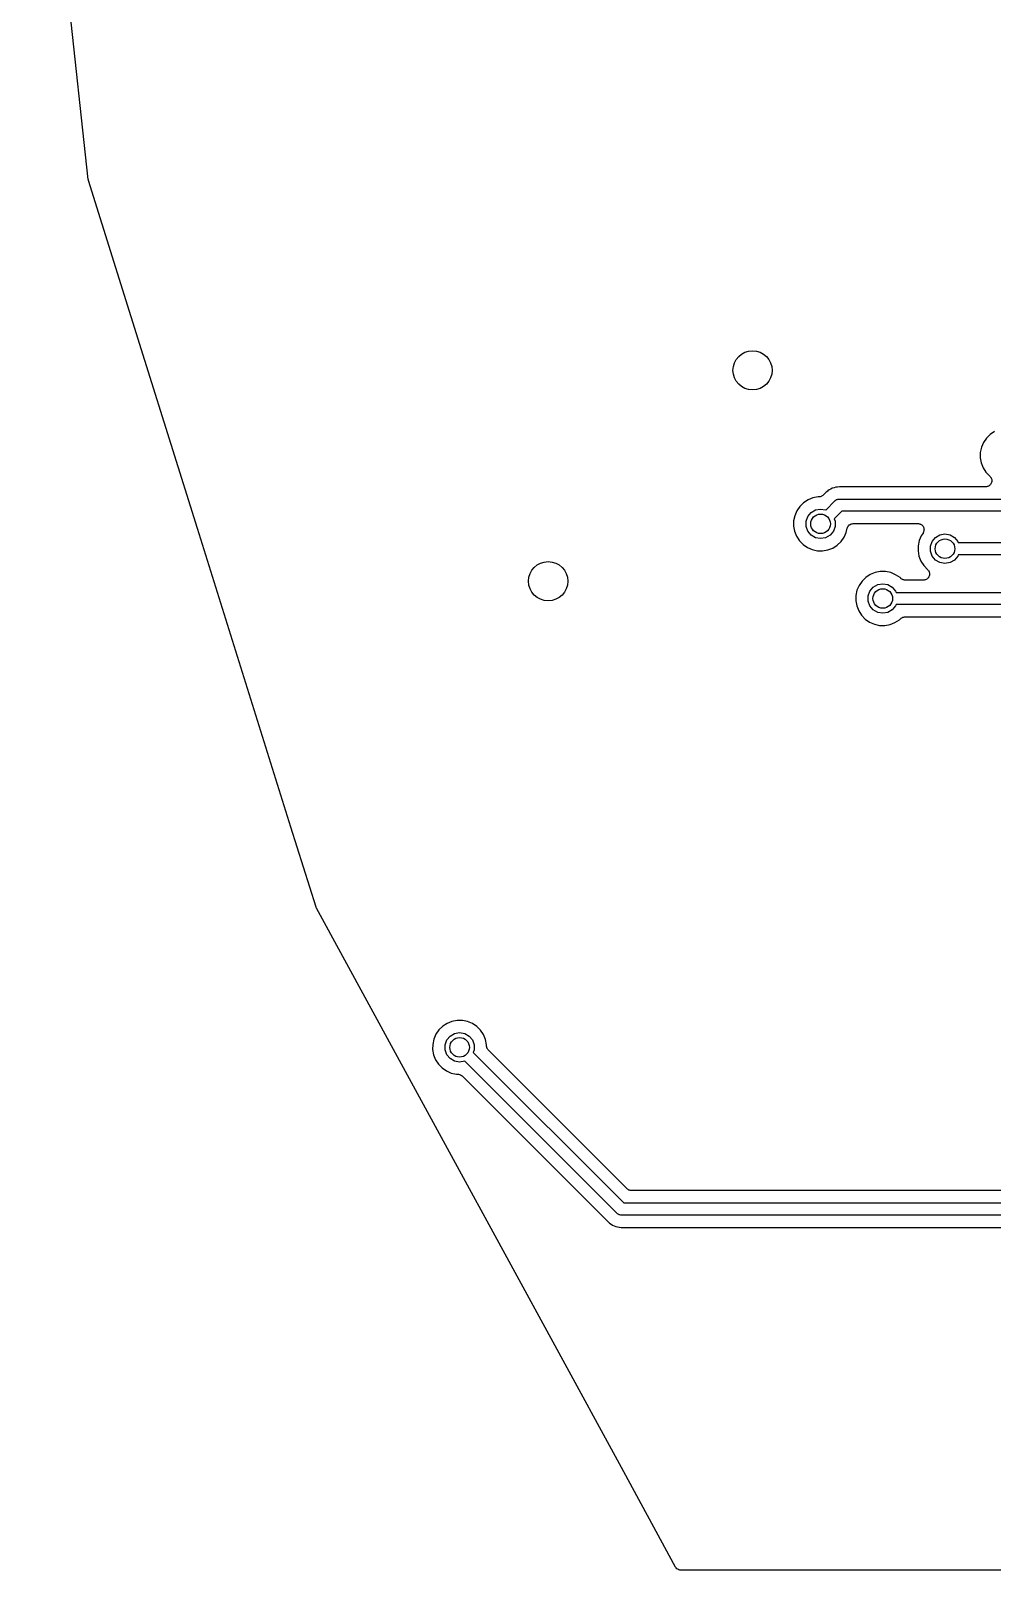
# Model space of a CAD drawing. Extents: x 70 to 229, y -105 to -40.
# Drawn here: x 70.75 to 90.37, y -104.67 to -73.25 of the extents above; entities that cross this region are included whole.
import ezdxf

# ---------------------------------------------------------------- set-up
doc = ezdxf.new("R2010")
doc.units = 0
doc.header["$MEASUREMENT"] = 0
doc.layers.add('BLACK', color=7, linetype='CONTINUOUS')

msp = doc.modelspace()

# ---------------------------------------------------------------- linework, layer by layer
at = {"layer": 'Black'}
for p, q in [((71.919, -76.2798), (70.7454, -65.452)), ((71.9224, -76.2915), (71.919, -76.2798)), ((71.924, -76.3037), (71.9224, -76.2915)), ((73.0742, -79.9771), (71.924, -76.3037)), ((74.1479, -83.4061), (73.0742, -79.9771)), ((90.1937, -81.6487), (90.1512, -81.7479)), ((90.2546, -81.5598), (90.1937, -81.6487)), ((90.3317, -81.4843), (90.2546, -81.5598)), ((90.422, -81.4252), (90.3317, -81.4843)), ((90.1288, -81.8534), (90.1273, -81.9612)), ((90.1273, -81.9612), (90.1467, -82.0673)), ((90.1512, -81.7479), (90.1288, -81.8534)), ((90.1467, -82.0673), (90.1864, -82.1676)), ((90.1864, -82.1676), (90.2449, -82.2583)), ((90.2449, -82.2583), (90.3278, -82.3442)), ((90.3278, -82.3442), (90.3363, -82.3568)), ((87.0145, -82.6414), (86.9835, -82.6661)), ((87.0149, -82.6409), (87.0145, -82.6414)), ((87.0155, -82.6406), (87.0149, -82.6409)), ((87.0433, -82.6179), (87.0155, -82.6406)), ((87.0752, -82.6014), (87.0433, -82.6179)), ((87.0757, -82.601), (87.0752, -82.6014)), ((87.0764, -82.6008), (87.0757, -82.601)), ((87.1081, -82.5839), (87.0764, -82.6008)), ((87.1426, -82.5739), (87.1081, -82.5839)), ((87.1431, -82.5736), (87.1426, -82.5739)), ((87.1438, -82.5735), (87.1431, -82.5736)), ((87.1782, -82.5632), (87.1438, -82.5735)), ((87.2139, -82.56), (87.1782, -82.5632)), ((87.2145, -82.5599), (87.2139, -82.56)), ((87.2152, -82.5599), (87.2145, -82.5599)), ((87.2551, -82.556), (87.2152, -82.5599)), ((90.2379, -82.556), (87.2551, -82.556)), ((90.2529, -82.5534), (90.2379, -82.556)), ((90.2681, -82.5523), (90.2529, -82.5534)), ((90.2742, -82.5496), (90.2681, -82.5523)), ((90.2806, -82.5485), (90.2742, -82.5496)), ((90.2939, -82.5408), (90.2806, -82.5485)), ((90.3078, -82.5346), (90.2939, -82.5408)), ((90.3125, -82.5301), (90.3078, -82.5346)), ((90.3182, -82.5268), (90.3125, -82.5301)), ((90.328, -82.5151), (90.3182, -82.5268)), ((90.339, -82.5045), (90.328, -82.5151)), ((90.3363, -82.3568), (90.3461, -82.3685)), ((90.3419, -82.4985), (90.339, -82.5045)), ((90.3461, -82.4935), (90.3419, -82.4985)), ((90.3461, -82.3685), (90.3484, -82.3747)), ((90.3514, -82.4792), (90.3461, -82.4935)), ((90.3484, -82.3747), (90.3521, -82.3802)), ((90.3581, -82.4655), (90.3514, -82.4792)), ((90.3521, -82.3802), (90.3558, -82.395)), ((90.3558, -82.395), (90.361, -82.4093)), ((90.3587, -82.4589), (90.3581, -82.4655)), ((90.361, -82.4527), (90.3587, -82.4589)), ((90.361, -82.4093), (90.361, -82.4159)), ((90.361, -82.4159), (90.3626, -82.4223)), ((90.3626, -82.4223), (90.361, -82.4375)), ((90.361, -82.4375), (90.361, -82.4527)), ((86.4446, -82.9568), (86.3837, -83.0457)), ((86.5217, -82.8813), (86.4446, -82.9568)), ((86.612, -82.8222), (86.5217, -82.8813)), ((86.712, -82.7818), (86.612, -82.8222)), ((86.8179, -82.7616), (86.712, -82.7818)), ((86.8353, -82.7617), (86.8179, -82.7616)), ((86.8411, -82.7607), (86.8353, -82.7617)), ((86.8471, -82.7613), (86.8411, -82.7607)), ((86.8624, -82.7571), (86.8471, -82.7613)), ((86.8781, -82.7545), (86.8624, -82.7571)), ((86.8833, -82.7516), (86.8781, -82.7545)), ((86.889, -82.75), (86.8833, -82.7516)), ((86.902, -82.7409), (86.889, -82.75)), ((86.9158, -82.733), (86.902, -82.7409)), ((86.9197, -82.7285), (86.9158, -82.733)), ((86.9245, -82.7251), (86.9197, -82.7285)), ((86.9835, -82.6661), (86.9245, -82.7251)), ((86.973, -83.0302), (87.1606, -82.8426)), ((87.1606, -82.8426), (87.1651, -82.8395)), ((87.1651, -82.8395), (87.1687, -82.8352)), ((87.1687, -82.8352), (87.1828, -82.8271)), ((87.1828, -82.8271), (87.1962, -82.8177)), ((87.1962, -82.8177), (87.2015, -82.8163)), ((87.2015, -82.8163), (87.2062, -82.8135)), ((87.2062, -82.8135), (87.2223, -82.8107)), ((87.2223, -82.8107), (87.2381, -82.8065)), ((87.2381, -82.8065), (87.2436, -82.807)), ((87.2436, -82.807), (87.249, -82.806)), ((87.249, -82.806), (104.886, -82.806)), ((86.3188, -83.2504), (86.3173, -83.3582)), ((86.3412, -83.1449), (86.3188, -83.2504)), ((86.3837, -83.0457), (86.3412, -83.1449)), ((86.5714, -83.2597), (86.6072, -83.1614)), ((86.5714, -83.3643), (86.5714, -83.2597)), ((86.6072, -83.1614), (86.6744, -83.0813)), ((86.6744, -83.0813), (86.765, -83.029)), ((86.765, -83.029), (86.868, -83.0109)), ((86.868, -83.0109), (86.971, -83.029)), ((86.971, -83.029), (86.973, -83.0302)), ((87.3008, -83.056), (87.1466, -83.2102)), ((87.1466, -83.2102), (87.1646, -83.2597)), ((87.1646, -83.2597), (87.1646, -83.3643)), ((104.886, -83.056), (87.3008, -83.056)), ((76.0566, -89.5021), (74.1479, -83.4061)), ((86.3173, -83.3582), (86.3367, -83.4643)), ((86.3367, -83.4643), (86.3764, -83.5646)), ((86.3764, -83.5646), (86.4349, -83.6553)), ((86.6072, -83.4626), (86.5714, -83.3643)), ((86.6744, -83.5427), (86.6072, -83.4626)), ((86.765, -83.595), (86.6744, -83.5427)), ((86.868, -83.6131), (86.765, -83.595)), ((86.971, -83.595), (86.868, -83.6131)), ((87.0616, -83.5427), (86.971, -83.595)), ((87.1288, -83.4626), (87.0616, -83.5427)), ((87.1646, -83.3643), (87.1288, -83.4626)), ((87.2864, -83.6731), (87.3485, -83.585)), ((87.3485, -83.585), (87.3924, -83.4865)), ((87.3924, -83.4865), (87.4113, -83.4033)), ((87.4113, -83.4033), (87.4185, -83.3861)), ((87.4185, -83.3861), (87.4249, -83.3685)), ((87.4249, -83.3685), (87.4269, -83.3661)), ((87.4269, -83.3661), (87.4281, -83.3633)), ((87.4281, -83.3633), (87.4408, -83.3496)), ((87.4408, -83.3496), (87.4528, -83.3352)), ((87.4528, -83.3352), (87.4555, -83.3337)), ((87.4555, -83.3337), (87.4576, -83.3314)), ((87.4576, -83.3314), (87.4742, -83.3229)), ((87.4742, -83.3229), (87.4904, -83.3135)), ((87.4904, -83.3135), (87.4935, -83.313)), ((87.4935, -83.313), (87.4962, -83.3116)), ((87.4962, -83.3116), (87.5148, -83.3092)), ((87.5148, -83.3092), (87.5332, -83.306)), ((87.5332, -83.306), (88.8563, -83.306)), ((88.8563, -83.306), (88.861, -83.3068)), ((88.861, -83.3068), (88.8658, -83.3064)), ((88.8658, -83.3064), (88.8823, -83.3106)), ((88.9237, -83.5537), (88.8812, -83.6529)), ((88.8823, -83.3106), (88.899, -83.3135)), ((88.899, -83.3135), (88.9032, -83.316)), ((88.9032, -83.316), (88.9079, -83.3172)), ((88.9079, -83.3172), (88.9219, -83.3268)), ((88.9219, -83.3268), (88.9366, -83.3352)), ((88.9594, -83.5016), (88.9237, -83.5537)), ((88.9366, -83.3352), (88.9397, -83.339)), ((88.9397, -83.339), (88.9437, -83.3417)), ((88.9437, -83.3417), (88.9536, -83.3555)), ((88.9536, -83.3555), (88.9645, -83.3685)), ((88.9614, -83.4972), (88.9594, -83.5016)), ((88.9645, -83.4935), (88.9614, -83.4972)), ((88.9645, -83.3685), (88.9662, -83.3731)), ((88.9703, -83.4775), (88.9645, -83.4935)), ((88.9662, -83.3731), (88.969, -83.377)), ((88.969, -83.377), (88.9735, -83.3933)), ((88.9773, -83.4621), (88.9703, -83.4775)), ((88.9735, -83.3933), (88.9794, -83.4093)), ((88.9777, -83.4573), (88.9773, -83.4621)), ((88.9794, -83.4527), (88.9777, -83.4573)), ((88.9794, -83.4093), (88.9794, -83.4141)), ((88.9794, -83.4141), (88.9807, -83.4188)), ((88.9807, -83.4188), (88.9794, -83.4357)), ((88.9794, -83.4357), (88.9794, -83.4527)), ((89.1472, -83.6694), (89.2144, -83.5893)), ((89.2144, -83.5893), (89.305, -83.537)), ((89.305, -83.537), (89.408, -83.5189)), ((89.408, -83.5189), (89.511, -83.537)), ((89.511, -83.537), (89.6016, -83.5893)), ((89.6016, -83.5893), (89.6688, -83.6694)), ((86.4349, -83.6553), (86.5098, -83.7329)), ((86.5098, -83.7329), (86.5984, -83.7944)), ((86.5984, -83.7944), (86.6972, -83.8376)), ((86.6972, -83.8376), (86.8026, -83.8608)), ((86.8026, -83.8608), (86.9104, -83.863)), ((86.9104, -83.863), (87.0166, -83.8443)), ((87.0166, -83.8443), (87.1172, -83.8053)), ((87.1172, -83.8053), (87.2083, -83.7475)), ((87.2083, -83.7475), (87.2864, -83.6731)), ((88.8588, -83.7584), (88.8573, -83.8662)), ((88.8573, -83.8662), (88.8767, -83.9723)), ((88.8812, -83.6529), (88.8588, -83.7584)), ((89.1114, -83.7677), (89.1472, -83.6694)), ((89.1114, -83.8723), (89.1114, -83.7677)), ((89.1472, -83.9706), (89.1114, -83.8723)), ((89.6688, -83.6694), (89.6781, -83.695)), ((89.6781, -83.695), (98.1549, -83.695)), ((88.8767, -83.9723), (88.9164, -84.0726)), ((88.9164, -84.0726), (88.9749, -84.1633)), ((88.9749, -84.1633), (89.0578, -84.2492)), ((89.2144, -84.0507), (89.1472, -83.9706)), ((89.305, -84.103), (89.2144, -84.0507)), ((89.408, -84.1211), (89.305, -84.103)), ((89.511, -84.103), (89.408, -84.1211)), ((89.6016, -84.0507), (89.511, -84.103)), ((89.6688, -83.9706), (89.6016, -84.0507)), ((89.6781, -83.945), (89.6688, -83.9706)), ((98.1549, -83.945), (89.6781, -83.945)), ((87.7146, -84.4808), (87.6537, -84.5697)), ((87.7917, -84.4053), (87.7146, -84.4808)), ((87.882, -84.3462), (87.7917, -84.4053)), ((87.982, -84.3058), (87.882, -84.3462)), ((88.0879, -84.2856), (87.982, -84.3058)), ((88.035, -84.553), (88.138, -84.5349)), ((88.1958, -84.2864), (88.0879, -84.2856)), ((88.138, -84.5349), (88.241, -84.553)), ((88.3014, -84.308), (88.1958, -84.2864)), ((88.4009, -84.3498), (88.3014, -84.308)), ((88.4903, -84.4102), (88.4009, -84.3498)), ((88.5041, -84.4241), (88.4903, -84.4102)), ((88.5088, -84.4274), (88.5041, -84.4241)), ((88.5125, -84.4318), (88.5088, -84.4274)), ((88.5264, -84.4398), (88.5125, -84.4318)), ((88.5396, -84.4491), (88.5264, -84.4398)), ((88.5451, -84.4506), (88.5396, -84.4491)), ((88.55, -84.4535), (88.5451, -84.4506)), ((88.5659, -84.4563), (88.55, -84.4535)), ((88.5815, -84.4605), (88.5659, -84.4563)), ((88.5872, -84.46), (88.5815, -84.4605)), ((88.5928, -84.461), (88.5872, -84.46)), ((88.9679, -84.461), (88.5928, -84.461)), ((88.9829, -84.4584), (88.9679, -84.461)), ((88.9981, -84.4573), (88.9829, -84.4584)), ((89.0042, -84.4546), (88.9981, -84.4573)), ((89.0106, -84.4535), (89.0042, -84.4546)), ((89.0239, -84.4458), (89.0106, -84.4535)), ((89.0378, -84.4396), (89.0239, -84.4458)), ((89.0425, -84.4351), (89.0378, -84.4396)), ((89.0482, -84.4318), (89.0425, -84.4351)), ((89.058, -84.4201), (89.0482, -84.4318)), ((89.0578, -84.2492), (89.0663, -84.2618)), ((89.069, -84.4095), (89.058, -84.4201)), ((89.0663, -84.2618), (89.0761, -84.2735)), ((89.0719, -84.4035), (89.069, -84.4095)), ((89.0761, -84.3985), (89.0719, -84.4035)), ((89.0761, -84.2735), (89.0784, -84.2797)), ((89.0814, -84.3842), (89.0761, -84.3985)), ((89.0784, -84.2797), (89.0821, -84.2852)), ((89.0881, -84.3705), (89.0814, -84.3842)), ((89.0821, -84.2852), (89.0858, -84.3)), ((89.0858, -84.3), (89.091, -84.3143)), ((89.0887, -84.3639), (89.0881, -84.3705)), ((89.091, -84.3577), (89.0887, -84.3639)), ((89.091, -84.3143), (89.091, -84.3209)), ((89.091, -84.3209), (89.0926, -84.3273)), ((89.0926, -84.3273), (89.091, -84.3425)), ((89.091, -84.3425), (89.091, -84.3577)), ((87.5888, -84.7744), (87.5873, -84.8822)), ((87.6112, -84.6689), (87.5888, -84.7744)), ((87.6537, -84.5697), (87.6112, -84.6689)), ((87.8414, -84.7837), (87.8772, -84.6854)), ((87.8414, -84.8883), (87.8414, -84.7837)), ((87.8772, -84.6854), (87.9444, -84.6053)), ((87.9444, -84.6053), (88.035, -84.553)), ((88.241, -84.553), (88.3316, -84.6053)), ((88.3316, -84.6053), (88.3988, -84.6854)), ((88.3988, -84.6854), (88.4081, -84.711)), ((88.4081, -84.711), (96.2499, -84.711)), ((87.5873, -84.8822), (87.6067, -84.9883)), ((87.6067, -84.9883), (87.6464, -85.0886)), ((87.6464, -85.0886), (87.7049, -85.1793)), ((87.8772, -84.9866), (87.8414, -84.8883)), ((87.9444, -85.0667), (87.8772, -84.9866)), ((88.035, -85.119), (87.9444, -85.0667)), ((88.138, -85.1371), (88.035, -85.119)), ((88.241, -85.119), (88.138, -85.1371)), ((88.3316, -85.0667), (88.241, -85.119)), ((88.3988, -84.9866), (88.3316, -85.0667)), ((88.4081, -84.961), (88.3988, -84.9866)), ((96.2499, -84.961), (88.4081, -84.961)), ((87.7049, -85.1793), (87.7798, -85.2569)), ((87.7798, -85.2569), (87.8684, -85.3184)), ((87.8684, -85.3184), (87.9672, -85.3616)), ((87.9672, -85.3616), (88.0726, -85.3848)), ((88.0726, -85.3848), (88.1804, -85.387)), ((88.1804, -85.387), (88.2866, -85.3683)), ((88.2866, -85.3683), (88.3872, -85.3293)), ((88.3872, -85.3293), (88.4783, -85.2715)), ((88.4783, -85.2715), (88.5056, -85.2455)), ((88.5056, -85.2455), (88.5089, -85.2433)), ((88.5089, -85.2433), (88.5114, -85.2402)), ((88.5114, -85.2402), (88.5269, -85.2313)), ((88.5269, -85.2313), (88.5417, -85.2215)), ((88.5417, -85.2215), (88.5456, -85.2205)), ((88.5456, -85.2205), (88.549, -85.2185)), ((88.549, -85.2185), (88.5666, -85.2154)), ((88.5666, -85.2154), (88.5839, -85.2112)), ((88.5839, -85.2112), (88.5879, -85.2117)), ((88.5879, -85.2117), (88.5918, -85.211)), ((88.5918, -85.211), (96.0644, -85.211)), ((76.5681, -91.1357), (76.0566, -89.5021)), ((76.5738, -91.1466), (76.5681, -91.1357)), ((76.5777, -91.1582), (76.5738, -91.1466)), ((78.1897, -94.1166), (76.5777, -91.1582)), ((79.0766, -93.6448), (79.0157, -93.7338)), ((79.1537, -93.5693), (79.0766, -93.6448)), ((79.244, -93.5102), (79.1537, -93.5693)), ((79.344, -93.4698), (79.244, -93.5102)), ((79.4499, -93.4496), (79.344, -93.4698)), ((79.5578, -93.4504), (79.4499, -93.4496)), ((79.6634, -93.472), (79.5578, -93.4504)), ((79.7629, -93.5138), (79.6634, -93.472)), ((79.8523, -93.5742), (79.7629, -93.5138)), ((79.9283, -93.6507), (79.8523, -93.5742)), ((79.988, -93.7405), (79.9283, -93.6507)), ((78.9508, -93.9384), (78.9493, -94.0462)), ((78.9732, -93.8329), (78.9508, -93.9384)), ((79.0157, -93.7338), (78.9732, -93.8329)), ((79.2034, -93.9477), (79.2392, -93.8494)), ((79.2034, -94.0523), (79.2034, -93.9477)), ((79.2392, -93.8494), (79.3064, -93.7693)), ((79.3064, -93.7693), (79.397, -93.717)), ((79.397, -93.717), (79.5, -93.6989)), ((79.5, -93.6989), (79.603, -93.717)), ((79.603, -93.717), (79.6936, -93.7693)), ((79.6936, -93.7693), (79.7608, -93.8494)), ((79.7608, -93.8494), (79.7966, -93.9477)), ((79.7966, -93.9477), (79.7966, -94.0523)), ((80.0291, -93.8403), (79.988, -93.7405)), ((80.0499, -93.9452), (80.0291, -93.8403)), ((80.0496, -93.9657), (80.0499, -93.9452)), ((80.0506, -93.972), (80.0496, -93.9657)), ((80.05, -93.9783), (80.0506, -93.972)), ((81.5301, -100.247), (78.1897, -94.1166)), ((78.9493, -94.0462), (78.9687, -94.1523)), ((78.9687, -94.1523), (79.0084, -94.2526)), ((79.0084, -94.2526), (79.0669, -94.3433)), ((79.2392, -94.1506), (79.2034, -94.0523)), ((79.3064, -94.2307), (79.2392, -94.1506)), ((79.397, -94.283), (79.3064, -94.2307)), ((79.5, -94.3011), (79.397, -94.283)), ((79.603, -94.283), (79.5, -94.3011)), ((79.605, -94.2818), (79.603, -94.283)), ((82.7116, -97.3884), (79.605, -94.2818)), ((79.7966, -94.0523), (79.7786, -94.1018)), ((79.7786, -94.1018), (82.8518, -97.175)), ((80.054, -93.9933), (80.05, -93.9783)), ((80.0565, -94.0086), (80.054, -93.9933)), ((80.0596, -94.0141), (80.0565, -94.0086)), ((80.0613, -94.0203), (80.0596, -94.0141)), ((80.0701, -94.033), (80.0613, -94.0203)), ((80.0777, -94.0465), (80.0701, -94.033)), ((80.0825, -94.0506), (80.0777, -94.0465)), ((80.0862, -94.0558), (80.0825, -94.0506)), ((82.9187, -96.8884), (80.0862, -94.0558)), ((79.0669, -94.3433), (79.1418, -94.4209)), ((79.1418, -94.4209), (79.2304, -94.4824)), ((79.2304, -94.4824), (79.3292, -94.5256)), ((79.3292, -94.5256), (79.4346, -94.5488)), ((79.4346, -94.5488), (79.47, -94.5495)), ((79.47, -94.5495), (79.4741, -94.5503)), ((79.4741, -94.5503), (79.4783, -94.55)), ((79.4783, -94.55), (79.4953, -94.5545)), ((79.4953, -94.5545), (79.5126, -94.558)), ((79.5126, -94.558), (79.5162, -94.5601)), ((79.5162, -94.5601), (79.5202, -94.5612)), ((79.5202, -94.5612), (79.5346, -94.5713)), ((79.5346, -94.5713), (79.5497, -94.5804)), ((79.5497, -94.5804), (79.5523, -94.5837)), ((79.5523, -94.5837), (79.5558, -94.5861)), ((79.5558, -94.5861), (82.5305, -97.5608)), ((82.9232, -96.8915), (82.9187, -96.8884)), ((82.9268, -96.8958), (82.9232, -96.8915)), ((82.9409, -96.9039), (82.9268, -96.8958)), ((82.9543, -96.9133), (82.9409, -96.9039)), ((82.9596, -96.9147), (82.9543, -96.9133)), ((82.9644, -96.9175), (82.9596, -96.9147)), ((82.9804, -96.9203), (82.9644, -96.9175)), ((82.9962, -96.9245), (82.9804, -96.9203)), ((83.0017, -96.924), (82.9962, -96.9245)), ((83.0071, -96.925), (83.0017, -96.924)), ((94.75, -96.925), (83.0071, -96.925)), ((82.7161, -97.3915), (82.7116, -97.3884)), ((82.7197, -97.3958), (82.7161, -97.3915)), ((82.7338, -97.4039), (82.7197, -97.3958)), ((82.7472, -97.4133), (82.7338, -97.4039)), ((82.7525, -97.4147), (82.7472, -97.4133)), ((82.7572, -97.4175), (82.7525, -97.4147)), ((82.7733, -97.4203), (82.7572, -97.4175)), ((82.7891, -97.4245), (82.7733, -97.4203)), ((82.7946, -97.424), (82.7891, -97.4245)), ((82.8, -97.425), (82.7946, -97.424)), ((95.25, -97.425), (82.8, -97.425)), ((82.8518, -97.175), (95.125, -97.175)), ((82.5305, -97.5608), (82.5615, -97.5863)), ((82.5615, -97.5863), (82.5619, -97.5868)), ((82.5619, -97.5868), (82.5625, -97.5871)), ((82.5625, -97.5871), (82.59, -97.6102)), ((82.59, -97.6102), (82.6216, -97.6272)), ((82.6216, -97.6272), (82.6222, -97.6276)), ((82.6222, -97.6276), (82.6228, -97.6278)), ((82.6228, -97.6278), (82.6542, -97.6451)), ((82.6542, -97.6451), (82.6886, -97.6556)), ((82.6886, -97.6556), (82.6892, -97.6559)), ((82.6892, -97.6559), (82.6898, -97.656)), ((82.6898, -97.656), (82.724, -97.6668)), ((82.724, -97.6668), (82.7598, -97.6704)), ((82.7598, -97.6704), (82.7604, -97.6706)), ((82.7604, -97.6706), (82.7611, -97.6706)), ((82.7611, -97.6706), (82.8004, -97.675)), ((82.8004, -97.675), (82.8005, -97.675)), ((82.8005, -97.675), (95.2439, -97.675)), ((82.7608, -102.505), (81.5301, -100.247)), ((83.9075, -104.61), (82.7608, -102.505)), ((83.9085, -104.611), (83.9075, -104.61)), ((83.909, -104.612), (83.9085, -104.611)), ((83.922, -104.628), (83.909, -104.612)), ((83.9346, -104.644), (83.922, -104.628)), ((83.9359, -104.645), (83.9346, -104.644)), ((83.9369, -104.646), (83.9359, -104.645)), ((83.9544, -104.656), (83.9369, -104.646)), ((83.9716, -104.666), (83.9544, -104.656)), ((83.9732, -104.667), (83.9716, -104.666)), ((83.9745, -104.667), (83.9732, -104.667)), ((83.9944, -104.671), (83.9745, -104.667)), ((84.0142, -104.675), (83.9944, -104.671)), ((84.0157, -104.675), (84.0142, -104.675)), ((84.0173, -104.675), (84.0157, -104.675)), ((215.752, -104.675), (84.0173, -104.675))]:
    msp.add_line(p, q, dxfattribs=at)
for centre, radius in [((85.4801, -80.178), 0.4), ((86.868, -83.312), 0.2), ((89.408, -83.82), 0.2), ((81.3071, -84.4833), 0.4), ((88.138, -84.836), 0.2), ((79.5, -94), 0.2)]:
    msp.add_circle(centre, radius, dxfattribs=at)

doc.saveas('drawing.dxf')
